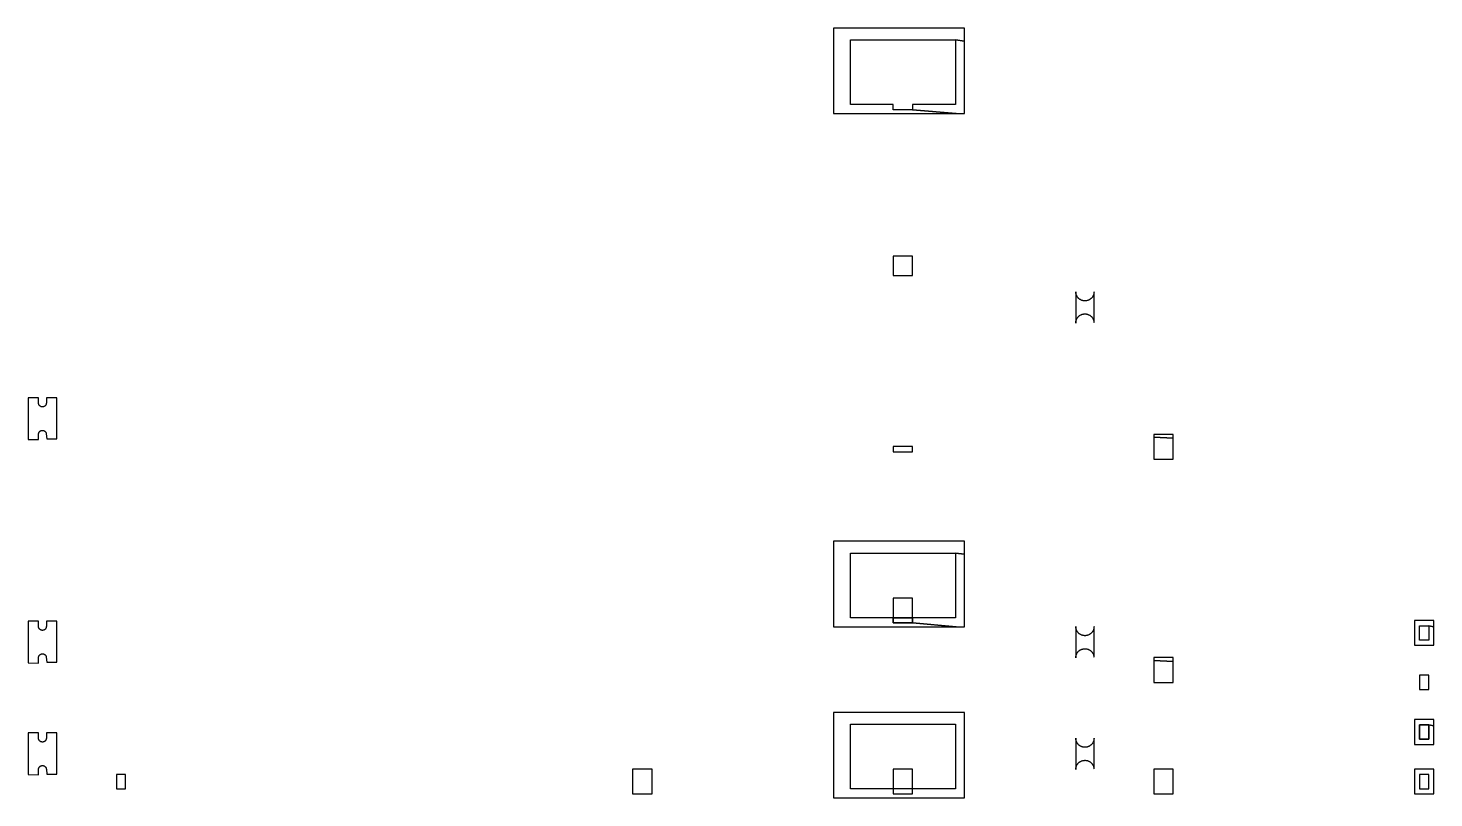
# Model space of a CAD drawing. Extents: x -591 to 1624, y -14 to 308.
# Drawn here: x 1084 to 1624, y -9 to 286 of the extents above; entities that cross this region are included whole.
import ezdxf

# ---------------------------------------------------------------- set-up
doc = ezdxf.new("R2010")
doc.units = 0
doc.layers.add('Default', color=7, linetype='Continuous')

msp = doc.modelspace()

# ---------------------------------------------------------------- linework, layer by layer
at = {"layer": 'Default'}
for p, q in [((1443.4, 285.8), (1393.1, 285.8)), ((1393.1, 285.8), (1393.1, 253)), ((1399.6, 256.5), (1399.6, 281.3)), ((1399.6, 281.3), (1439.9, 281.3)), ((1443.4, 280.81), (1439.9, 281.3)), ((1439.9, 281.3), (1439.9, 256.5)), ((1439.9, 281.3), (1443.4, 280.81)), ((1443.4, 280.81), (1443.4, 285.8)), ((1443.4, 253), (1443.4, 280.81)), ((1416, 256.5), (1399.6, 256.5)), ((1416, 254.5), (1416, 256.5)), ((1423.5, 254.5), (1416, 254.5)), ((1439.9, 256.5), (1423.5, 256.5)), ((1423.5, 256.5), (1423.5, 254.5)), ((1423.5, 254.5), (1440.21, 253)), ((1440.21, 253), (1423.5, 254.5)), ((1393.1, 253), (1440.21, 253)), ((1440.21, 253), (1443.4, 253)), ((1423.5, 198.4), (1416, 198.4)), ((1416, 198.4), (1416, 190.9)), ((1423.5, 190.9), (1423.5, 198.4)), ((1416, 190.9), (1423.5, 190.9)), ((1416, 190.9), (1416, 190.9)), ((1486.1, 184.53), (1486.1, 184.7)), ((1486.1, 184.7), (1486.1, 172.7)), ((1486.12, 184.37), (1486.1, 184.53)), ((1486.14, 184.2), (1486.12, 184.37)), ((1486.16, 184.04), (1486.14, 184.2)), ((1486.2, 183.87), (1486.16, 184.04)), ((1486.24, 183.71), (1486.2, 183.87)), ((1486.29, 183.56), (1486.24, 183.71)), ((1486.35, 183.4), (1486.29, 183.56)), ((1486.42, 183.25), (1486.35, 183.4)), ((1492.85, 183.4), (1492.78, 183.25)), ((1492.91, 183.56), (1492.85, 183.4)), ((1492.96, 183.71), (1492.91, 183.56)), ((1493, 183.87), (1492.96, 183.71)), ((1493.04, 184.04), (1493, 183.87)), ((1493.06, 184.2), (1493.04, 184.04)), ((1493.08, 184.37), (1493.06, 184.2)), ((1493.1, 184.53), (1493.08, 184.37)), ((1493.1, 172.94), (1493.1, 184.7)), ((1493.1, 184.7), (1493.1, 184.53)), ((1486.49, 183.1), (1486.42, 183.25)), ((1486.57, 182.95), (1486.49, 183.1)), ((1486.66, 182.81), (1486.57, 182.95)), ((1486.75, 182.67), (1486.66, 182.81)), ((1486.85, 182.54), (1486.75, 182.67)), ((1486.95, 182.41), (1486.85, 182.54)), ((1487.07, 182.28), (1486.95, 182.41)), ((1487.18, 182.17), (1487.07, 182.28)), ((1487.31, 182.05), (1487.18, 182.17)), ((1487.44, 181.95), (1487.31, 182.05)), ((1487.57, 181.85), (1487.44, 181.95)), ((1487.71, 181.76), (1487.57, 181.85)), ((1487.85, 181.67), (1487.71, 181.76)), ((1488, 181.59), (1487.85, 181.67)), ((1488.15, 181.52), (1488, 181.59)), ((1488.3, 181.45), (1488.15, 181.52)), ((1488.46, 181.39), (1488.3, 181.45)), ((1488.61, 181.34), (1488.46, 181.39)), ((1488.77, 181.3), (1488.61, 181.34)), ((1488.94, 181.26), (1488.77, 181.3)), ((1489.1, 181.24), (1488.94, 181.26)), ((1489.27, 181.22), (1489.1, 181.24)), ((1489.43, 181.2), (1489.27, 181.22)), ((1489.6, 181.2), (1489.43, 181.2)), ((1489.77, 181.2), (1489.6, 181.2)), ((1489.93, 181.22), (1489.77, 181.2)), ((1490.1, 181.24), (1489.93, 181.22)), ((1490.26, 181.26), (1490.1, 181.24)), ((1490.43, 181.3), (1490.26, 181.26)), ((1490.59, 181.34), (1490.43, 181.3)), ((1490.74, 181.39), (1490.59, 181.34)), ((1490.9, 181.45), (1490.74, 181.39)), ((1491.05, 181.52), (1490.9, 181.45)), ((1491.2, 181.59), (1491.05, 181.52)), ((1491.35, 181.67), (1491.2, 181.59)), ((1491.49, 181.76), (1491.35, 181.67)), ((1491.63, 181.85), (1491.49, 181.76)), ((1491.76, 181.95), (1491.63, 181.85)), ((1491.89, 182.05), (1491.76, 181.95)), ((1492.02, 182.17), (1491.89, 182.05)), ((1492.13, 182.28), (1492.02, 182.17)), ((1492.25, 182.41), (1492.13, 182.28)), ((1492.35, 182.54), (1492.25, 182.41)), ((1492.45, 182.67), (1492.35, 182.54)), ((1492.54, 182.81), (1492.45, 182.67)), ((1492.63, 182.95), (1492.54, 182.81)), ((1492.71, 183.1), (1492.63, 182.95)), ((1492.78, 183.25), (1492.71, 183.1)), ((1486.1, 172.87), (1486.12, 173.03)), ((1486.1, 172.7), (1486.1, 172.87)), ((1486.12, 173.03), (1486.14, 173.19)), ((1486.14, 173.19), (1486.16, 173.36)), ((1486.16, 173.36), (1486.2, 173.52)), ((1486.2, 173.52), (1486.24, 173.68)), ((1486.24, 173.68), (1486.29, 173.84)), ((1486.29, 173.84), (1486.35, 173.99)), ((1486.35, 173.99), (1486.41, 174.15)), ((1486.41, 174.15), (1486.48, 174.29)), ((1486.48, 174.29), (1486.56, 174.44)), ((1486.56, 174.44), (1486.65, 174.58)), ((1486.65, 174.58), (1486.74, 174.72)), ((1486.74, 174.72), (1486.84, 174.85)), ((1486.84, 174.85), (1486.94, 174.98)), ((1486.94, 174.98), (1487.06, 175.1)), ((1487.06, 175.1), (1487.17, 175.22)), ((1487.17, 175.22), (1487.29, 175.33)), ((1487.29, 175.33), (1487.42, 175.44)), ((1487.42, 175.44), (1487.55, 175.54)), ((1487.55, 175.54), (1487.69, 175.63)), ((1487.69, 175.63), (1487.83, 175.72)), ((1487.83, 175.72), (1487.97, 175.8)), ((1487.97, 175.8), (1488.12, 175.87)), ((1488.12, 175.87), (1488.27, 175.94)), ((1488.27, 175.94), (1488.43, 176)), ((1488.43, 176), (1488.59, 176.05)), ((1488.59, 176.05), (1488.75, 176.09)), ((1488.75, 176.09), (1488.91, 176.13)), ((1488.91, 176.13), (1489.07, 176.16)), ((1489.07, 176.16), (1489.23, 176.18)), ((1489.23, 176.18), (1489.4, 176.19)), ((1489.4, 176.19), (1489.57, 176.2)), ((1489.57, 176.2), (1489.73, 176.2)), ((1489.73, 176.2), (1489.9, 176.19)), ((1489.9, 176.19), (1490.06, 176.17)), ((1490.06, 176.17), (1490.22, 176.14)), ((1490.22, 176.14), (1490.39, 176.11)), ((1490.39, 176.11), (1490.55, 176.07)), ((1490.55, 176.07), (1490.7, 176.02)), ((1490.7, 176.02), (1490.86, 175.97)), ((1490.86, 175.97), (1491.01, 175.9)), ((1491.01, 175.9), (1491.16, 175.83)), ((1491.16, 175.83), (1491.31, 175.75)), ((1491.31, 175.75), (1491.45, 175.67)), ((1491.45, 175.67), (1491.59, 175.58)), ((1491.59, 175.58), (1491.72, 175.48)), ((1491.72, 175.48), (1491.85, 175.38)), ((1491.85, 175.38), (1491.98, 175.27)), ((1491.98, 175.27), (1492.1, 175.15)), ((1492.1, 175.15), (1492.21, 175.03)), ((1492.21, 175.03), (1492.32, 174.91)), ((1492.32, 174.91), (1492.42, 174.78)), ((1492.42, 174.78), (1492.51, 174.64)), ((1492.51, 174.64), (1492.6, 174.5)), ((1492.6, 174.5), (1492.68, 174.36)), ((1492.68, 174.36), (1492.76, 174.21)), ((1492.76, 174.21), (1492.83, 174.06)), ((1492.83, 174.06), (1492.89, 173.9)), ((1492.89, 173.9), (1492.94, 173.75)), ((1492.94, 173.75), (1492.99, 173.59)), ((1492.99, 173.59), (1493.02, 173.43)), ((1493.02, 173.43), (1493.05, 173.26)), ((1493.05, 173.26), (1493.08, 173.1)), ((1493.08, 173.1), (1493.09, 172.94)), ((1493.09, 172.94), (1493.1, 172.94)), ((1088.05, 144.06), (1084.1, 144.02)), ((1084.1, 144.02), (1084.1, 128.06)), ((1088.1, 141.97), (1088.05, 144.06)), ((1088.11, 141.9), (1088.1, 141.97)), ((1088.12, 141.83), (1088.11, 141.9)), ((1088.13, 141.76), (1088.12, 141.83)), ((1088.14, 141.69), (1088.13, 141.76)), ((1088.16, 141.62), (1088.14, 141.69)), ((1088.18, 141.55), (1088.16, 141.62)), ((1088.21, 141.48), (1088.18, 141.55)), ((1088.24, 141.42), (1088.21, 141.48)), ((1088.27, 141.35), (1088.24, 141.42)), ((1088.3, 141.29), (1088.27, 141.35)), ((1088.34, 141.23), (1088.3, 141.29)), ((1088.38, 141.17), (1088.34, 141.23)), ((1088.42, 141.11), (1088.38, 141.17)), ((1088.47, 141.06), (1088.42, 141.11)), ((1088.51, 141.01), (1088.47, 141.06)), ((1088.57, 140.96), (1088.51, 141.01)), ((1088.62, 140.91), (1088.57, 140.96)), ((1088.67, 140.86), (1088.62, 140.91)), ((1088.73, 140.82), (1088.67, 140.86)), ((1088.79, 140.78), (1088.73, 140.82)), ((1088.85, 140.74), (1088.79, 140.78)), ((1088.91, 140.71), (1088.85, 140.74)), ((1088.98, 140.68), (1088.91, 140.71)), ((1089.04, 140.65), (1088.98, 140.68)), ((1089.11, 140.62), (1089.04, 140.65)), ((1089.18, 140.6), (1089.11, 140.62)), ((1089.25, 140.58), (1089.18, 140.6)), ((1089.32, 140.57), (1089.25, 140.58)), ((1089.39, 140.56), (1089.32, 140.57)), ((1089.46, 140.55), (1089.39, 140.56)), ((1089.53, 140.54), (1089.46, 140.55)), ((1089.6, 140.54), (1089.53, 140.54)), ((1089.67, 140.54), (1089.6, 140.54)), ((1089.74, 140.55), (1089.67, 140.54)), ((1089.81, 140.56), (1089.74, 140.55)), ((1089.88, 140.57), (1089.81, 140.56)), ((1089.95, 140.58), (1089.88, 140.57)), ((1090.02, 140.6), (1089.95, 140.58)), ((1090.09, 140.62), (1090.02, 140.6)), ((1090.16, 140.65), (1090.09, 140.62)), ((1090.22, 140.68), (1090.16, 140.65)), ((1090.29, 140.71), (1090.22, 140.68)), ((1090.35, 140.74), (1090.29, 140.71)), ((1090.41, 140.78), (1090.35, 140.74)), ((1090.47, 140.82), (1090.41, 140.78)), ((1090.53, 140.86), (1090.47, 140.82)), ((1090.58, 140.91), (1090.53, 140.86)), ((1090.63, 140.96), (1090.58, 140.91)), ((1090.69, 141.01), (1090.63, 140.96)), ((1090.73, 141.06), (1090.69, 141.01)), ((1090.78, 141.11), (1090.73, 141.06)), ((1090.82, 141.17), (1090.78, 141.11)), ((1090.86, 141.23), (1090.82, 141.17)), ((1090.9, 141.29), (1090.86, 141.23)), ((1090.93, 141.35), (1090.9, 141.29)), ((1090.96, 141.42), (1090.93, 141.35)), ((1090.99, 141.48), (1090.96, 141.42)), ((1091.02, 141.55), (1090.99, 141.48)), ((1091.04, 141.62), (1091.02, 141.55)), ((1091.06, 141.69), (1091.04, 141.62)), ((1091.07, 141.76), (1091.06, 141.69)), ((1091.08, 141.83), (1091.07, 141.76)), ((1091.09, 141.9), (1091.08, 141.83)), ((1091.1, 141.97), (1091.09, 141.9)), ((1091.15, 144.06), (1091.1, 141.97)), ((1095.1, 144.02), (1091.15, 144.06)), ((1095.1, 128.28), (1095.1, 144.02)), ((1088.05, 128.02), (1088.1, 130.11)), ((1088.1, 130.11), (1088.11, 130.18)), ((1088.11, 130.18), (1088.12, 130.25)), ((1088.12, 130.25), (1088.13, 130.32)), ((1088.13, 130.32), (1088.14, 130.39)), ((1088.14, 130.39), (1088.16, 130.46)), ((1088.16, 130.46), (1088.18, 130.53)), ((1088.18, 130.53), (1088.21, 130.59)), ((1088.21, 130.59), (1088.23, 130.66)), ((1088.23, 130.66), (1088.27, 130.72)), ((1088.27, 130.72), (1088.3, 130.79)), ((1088.3, 130.79), (1088.34, 130.85)), ((1088.34, 130.85), (1088.38, 130.91)), ((1088.38, 130.91), (1088.42, 130.96)), ((1088.42, 130.96), (1088.46, 131.02)), ((1088.46, 131.02), (1088.51, 131.07)), ((1088.51, 131.07), (1088.56, 131.12)), ((1088.56, 131.12), (1088.61, 131.17)), ((1088.61, 131.17), (1088.67, 131.21)), ((1088.67, 131.21), (1088.72, 131.26)), ((1088.72, 131.26), (1088.78, 131.3)), ((1088.78, 131.3), (1088.84, 131.33)), ((1088.84, 131.33), (1088.9, 131.37)), ((1088.9, 131.37), (1088.97, 131.4)), ((1088.97, 131.4), (1089.03, 131.43)), ((1089.03, 131.43), (1089.1, 131.45)), ((1089.1, 131.45), (1089.17, 131.48)), ((1089.17, 131.48), (1089.23, 131.49)), ((1089.23, 131.49), (1089.3, 131.51)), ((1089.3, 131.51), (1089.37, 131.52)), ((1089.37, 131.52), (1089.44, 131.53)), ((1089.44, 131.53), (1089.51, 131.54)), ((1089.51, 131.54), (1089.59, 131.54)), ((1089.59, 131.54), (1089.66, 131.54)), ((1089.66, 131.54), (1089.73, 131.53)), ((1089.73, 131.53), (1089.8, 131.53)), ((1089.8, 131.53), (1089.87, 131.52)), ((1089.87, 131.52), (1089.94, 131.5)), ((1089.94, 131.5), (1090.01, 131.48)), ((1090.01, 131.48), (1090.07, 131.46)), ((1090.07, 131.46), (1090.14, 131.44)), ((1090.14, 131.44), (1090.21, 131.41)), ((1090.21, 131.41), (1090.27, 131.38)), ((1090.27, 131.38), (1090.33, 131.35)), ((1090.33, 131.35), (1090.39, 131.31)), ((1090.39, 131.31), (1090.45, 131.27)), ((1090.45, 131.27), (1090.51, 131.23)), ((1090.51, 131.23), (1090.57, 131.19)), ((1090.57, 131.19), (1090.62, 131.14)), ((1090.62, 131.14), (1090.67, 131.09)), ((1090.67, 131.09), (1090.72, 131.04)), ((1090.72, 131.04), (1090.76, 130.99)), ((1090.76, 130.99), (1090.81, 130.93)), ((1090.81, 130.93), (1090.85, 130.87)), ((1090.85, 130.87), (1090.89, 130.81)), ((1090.89, 130.81), (1090.92, 130.75)), ((1090.92, 130.75), (1090.95, 130.69)), ((1090.95, 130.69), (1090.98, 130.62)), ((1090.98, 130.62), (1091.01, 130.56)), ((1091.01, 130.56), (1091.03, 130.49)), ((1091.03, 130.49), (1091.05, 130.42)), ((1091.05, 130.42), (1091.07, 130.35)), ((1091.07, 130.35), (1091.08, 130.28)), ((1091.08, 130.28), (1091.09, 130.21)), ((1091.09, 130.21), (1091.27, 128.28)), ((1523.5, 130), (1516, 130)), ((1516, 130), (1516, 128.9)), ((1523.5, 128.5), (1523.5, 130)), ((1084.1, 128.06), (1088.05, 128.02)), ((1091.27, 128.28), (1095.1, 128.28)), ((1423.5, 125.3), (1416, 125.3)), ((1416, 125.3), (1416, 123.3)), ((1423.5, 123.3), (1423.5, 125.3)), ((1523.5, 128.5), (1516, 128.9)), ((1516, 128.9), (1516, 120.5)), ((1516, 128.9), (1523.5, 128.5)), ((1516, 128.9), (1516, 128.9)), ((1523.5, 120.5), (1523.5, 128.5)), ((1416, 123.3), (1423.5, 123.3)), ((1516, 120.5), (1523.5, 120.5)), ((1443.4, 89), (1393.1, 89)), ((1393.1, 89), (1393.1, 56.2)), ((1443.4, 84.01), (1443.4, 89)), ((1399.6, 59.7), (1399.6, 84.5)), ((1399.6, 84.5), (1439.9, 84.5)), ((1443.4, 84.01), (1439.9, 84.5)), ((1439.9, 84.5), (1439.9, 59.7)), ((1439.9, 84.5), (1443.4, 84.01)), ((1443.4, 56.2), (1443.4, 84.01)), ((1423.5, 67.2), (1416, 67.2)), ((1416, 67.2), (1416, 59.7)), ((1423.5, 59.7), (1423.5, 67.2)), ((1416, 59.7), (1399.6, 59.7)), ((1416, 57.7), (1416, 59.7)), ((1423.5, 59.7), (1416, 59.7)), ((1416, 59.7), (1416, 57.7)), ((1416, 59.7), (1423.5, 59.7)), ((1416, 59.7), (1416, 59.7)), ((1439.9, 59.7), (1423.5, 59.7)), ((1423.5, 59.7), (1423.5, 57.7)), ((1423.5, 57.7), (1423.5, 59.7)), ((1088.05, 58.37), (1084.1, 58.32)), ((1084.1, 58.32), (1084.1, 42.37)), ((1088.1, 56.28), (1088.05, 58.37)), ((1088.11, 56.2), (1088.1, 56.28)), ((1088.12, 56.13), (1088.11, 56.2)), ((1088.13, 56.06), (1088.12, 56.13)), ((1088.14, 55.99), (1088.13, 56.06)), ((1088.16, 55.92), (1088.14, 55.99)), ((1088.18, 55.86), (1088.16, 55.92)), ((1088.21, 55.79), (1088.18, 55.86)), ((1088.24, 55.72), (1088.21, 55.79)), ((1088.27, 55.66), (1088.24, 55.72)), ((1088.3, 55.6), (1088.27, 55.66)), ((1088.34, 55.54), (1088.3, 55.6)), ((1088.38, 55.48), (1088.34, 55.54)), ((1088.42, 55.42), (1088.38, 55.48)), ((1088.47, 55.36), (1088.42, 55.42)), ((1088.51, 55.31), (1088.47, 55.36)), ((1088.57, 55.26), (1088.51, 55.31)), ((1088.62, 55.21), (1088.57, 55.26)), ((1088.67, 55.17), (1088.62, 55.21)), ((1088.73, 55.13), (1088.67, 55.17)), ((1088.79, 55.09), (1088.73, 55.13)), ((1088.85, 55.05), (1088.79, 55.09)), ((1088.91, 55.01), (1088.85, 55.05)), ((1088.98, 54.98), (1088.91, 55.01)), ((1089.04, 54.95), (1088.98, 54.98)), ((1089.11, 54.93), (1089.04, 54.95)), ((1089.18, 54.91), (1089.11, 54.93)), ((1089.25, 54.89), (1089.18, 54.91)), ((1089.32, 54.87), (1089.25, 54.89)), ((1089.39, 54.86), (1089.32, 54.87)), ((1089.46, 54.85), (1089.39, 54.86)), ((1089.53, 54.85), (1089.46, 54.85)), ((1089.6, 54.85), (1089.53, 54.85)), ((1089.67, 54.85), (1089.6, 54.85)), ((1089.74, 54.85), (1089.67, 54.85)), ((1089.81, 54.86), (1089.74, 54.85)), ((1089.88, 54.87), (1089.81, 54.86)), ((1089.95, 54.89), (1089.88, 54.87)), ((1090.02, 54.91), (1089.95, 54.89)), ((1090.09, 54.93), (1090.02, 54.91)), ((1090.16, 54.95), (1090.09, 54.93)), ((1090.22, 54.98), (1090.16, 54.95)), ((1090.29, 55.01), (1090.22, 54.98)), ((1090.35, 55.05), (1090.29, 55.01)), ((1090.41, 55.09), (1090.35, 55.05)), ((1090.47, 55.13), (1090.41, 55.09)), ((1090.53, 55.17), (1090.47, 55.13)), ((1090.58, 55.21), (1090.53, 55.17)), ((1090.63, 55.26), (1090.58, 55.21)), ((1090.69, 55.31), (1090.63, 55.26)), ((1090.73, 55.36), (1090.69, 55.31)), ((1090.78, 55.42), (1090.73, 55.36)), ((1090.82, 55.48), (1090.78, 55.42)), ((1090.86, 55.54), (1090.82, 55.48)), ((1090.9, 55.6), (1090.86, 55.54)), ((1090.93, 55.66), (1090.9, 55.6)), ((1090.96, 55.72), (1090.93, 55.66)), ((1090.99, 55.79), (1090.96, 55.72)), ((1091.02, 55.86), (1090.99, 55.79)), ((1091.04, 55.92), (1091.02, 55.86)), ((1091.06, 55.99), (1091.04, 55.92)), ((1091.07, 56.06), (1091.06, 55.99)), ((1091.08, 56.13), (1091.07, 56.06)), ((1091.09, 56.2), (1091.08, 56.13)), ((1091.1, 56.28), (1091.09, 56.2)), ((1091.15, 58.37), (1091.1, 56.28)), ((1095.1, 58.32), (1091.15, 58.37)), ((1095.1, 42.58), (1095.1, 58.32)), ((1393.1, 56.2), (1440.21, 56.2)), ((1423.5, 57.7), (1416, 57.7)), ((1416, 57.7), (1423.5, 57.7)), ((1423.5, 57.7), (1440.21, 56.2)), ((1440.21, 56.2), (1423.5, 57.7)), ((1440.21, 56.2), (1443.4, 56.2)), ((1486.1, 56.13), (1486.1, 56.3)), ((1486.1, 56.3), (1486.1, 44.3)), ((1486.12, 55.97), (1486.1, 56.13)), ((1486.14, 55.8), (1486.12, 55.97)), ((1486.16, 55.64), (1486.14, 55.8)), ((1486.2, 55.47), (1486.16, 55.64)), ((1486.24, 55.31), (1486.2, 55.47)), ((1486.29, 55.16), (1486.24, 55.31)), ((1486.35, 55), (1486.29, 55.16)), ((1486.42, 54.85), (1486.35, 55)), ((1486.49, 54.7), (1486.42, 54.85)), ((1486.57, 54.55), (1486.49, 54.7)), ((1486.66, 54.41), (1486.57, 54.55)), ((1486.75, 54.27), (1486.66, 54.41)), ((1486.85, 54.14), (1486.75, 54.27)), ((1486.95, 54.01), (1486.85, 54.14)), ((1487.07, 53.88), (1486.95, 54.01)), ((1492.25, 54.01), (1492.13, 53.88)), ((1492.35, 54.14), (1492.25, 54.01)), ((1492.45, 54.27), (1492.35, 54.14)), ((1492.54, 54.41), (1492.45, 54.27)), ((1492.63, 54.55), (1492.54, 54.41)), ((1492.71, 54.7), (1492.63, 54.55)), ((1492.78, 54.85), (1492.71, 54.7)), ((1492.85, 55), (1492.78, 54.85)), ((1492.91, 55.16), (1492.85, 55)), ((1492.96, 55.31), (1492.91, 55.16)), ((1493, 55.47), (1492.96, 55.31)), ((1493.04, 55.64), (1493, 55.47)), ((1493.06, 55.8), (1493.04, 55.64)), ((1493.08, 55.97), (1493.06, 55.8)), ((1493.1, 56.13), (1493.08, 55.97)), ((1493.1, 44.54), (1493.1, 56.3)), ((1493.1, 56.3), (1493.1, 56.13)), ((1623.5, 58.6), (1616, 58.6)), ((1616, 58.6), (1616, 49.1)), ((1618, 51.1), (1618, 56.6)), ((1618, 56.6), (1621.5, 56.6)), ((1623.5, 56.19), (1621.5, 56.6)), ((1621.5, 56.6), (1621.5, 51.1)), ((1621.5, 56.6), (1623.5, 56.19)), ((1623.5, 56.19), (1623.5, 58.6)), ((1623.5, 49.1), (1623.5, 56.19)), ((1487.18, 53.77), (1487.07, 53.88)), ((1487.31, 53.65), (1487.18, 53.77)), ((1487.44, 53.55), (1487.31, 53.65)), ((1487.57, 53.45), (1487.44, 53.55)), ((1487.71, 53.36), (1487.57, 53.45)), ((1487.85, 53.27), (1487.71, 53.36)), ((1488, 53.19), (1487.85, 53.27)), ((1488.15, 53.12), (1488, 53.19)), ((1488.3, 53.05), (1488.15, 53.12)), ((1488.46, 52.99), (1488.3, 53.05)), ((1488.61, 52.94), (1488.46, 52.99)), ((1488.77, 52.9), (1488.61, 52.94)), ((1488.94, 52.86), (1488.77, 52.9)), ((1489.1, 52.84), (1488.94, 52.86)), ((1489.27, 52.82), (1489.1, 52.84)), ((1489.43, 52.8), (1489.27, 52.82)), ((1489.6, 52.8), (1489.43, 52.8)), ((1489.77, 52.8), (1489.6, 52.8)), ((1489.93, 52.82), (1489.77, 52.8)), ((1490.1, 52.84), (1489.93, 52.82)), ((1490.26, 52.86), (1490.1, 52.84)), ((1490.43, 52.9), (1490.26, 52.86)), ((1490.59, 52.94), (1490.43, 52.9)), ((1490.74, 52.99), (1490.59, 52.94)), ((1490.9, 53.05), (1490.74, 52.99)), ((1491.05, 53.12), (1490.9, 53.05)), ((1491.2, 53.19), (1491.05, 53.12)), ((1491.35, 53.27), (1491.2, 53.19)), ((1491.49, 53.36), (1491.35, 53.27)), ((1491.63, 53.45), (1491.49, 53.36)), ((1491.76, 53.55), (1491.63, 53.45)), ((1491.89, 53.65), (1491.76, 53.55)), ((1492.02, 53.77), (1491.89, 53.65)), ((1492.13, 53.88), (1492.02, 53.77)), ((1616, 49.1), (1623.5, 49.1)), ((1621.5, 51.1), (1618, 51.1)), ((1088.05, 42.32), (1088.1, 44.42)), ((1088.1, 44.42), (1088.11, 44.49)), ((1088.11, 44.49), (1088.12, 44.56)), ((1088.12, 44.56), (1088.13, 44.63)), ((1088.13, 44.63), (1088.14, 44.7)), ((1088.14, 44.7), (1088.16, 44.77)), ((1088.16, 44.77), (1088.18, 44.83)), ((1088.18, 44.83), (1088.21, 44.9)), ((1088.21, 44.9), (1088.23, 44.97)), ((1088.23, 44.97), (1088.27, 45.03)), ((1088.27, 45.03), (1088.3, 45.09)), ((1088.3, 45.09), (1088.34, 45.15)), ((1088.34, 45.15), (1088.38, 45.21)), ((1088.38, 45.21), (1088.42, 45.27)), ((1088.42, 45.27), (1088.46, 45.32)), ((1088.46, 45.32), (1088.51, 45.38)), ((1088.51, 45.38), (1088.56, 45.43)), ((1088.56, 45.43), (1088.61, 45.47)), ((1088.61, 45.47), (1088.67, 45.52)), ((1088.67, 45.52), (1088.72, 45.56)), ((1088.72, 45.56), (1088.78, 45.6)), ((1088.78, 45.6), (1088.84, 45.64)), ((1088.84, 45.64), (1088.9, 45.67)), ((1088.9, 45.67), (1088.97, 45.71)), ((1088.97, 45.71), (1089.03, 45.73)), ((1089.03, 45.73), (1089.1, 45.76)), ((1089.1, 45.76), (1089.17, 45.78)), ((1089.17, 45.78), (1089.23, 45.8)), ((1089.23, 45.8), (1089.3, 45.82)), ((1089.3, 45.82), (1089.37, 45.83)), ((1089.37, 45.83), (1089.44, 45.84)), ((1089.44, 45.84), (1089.51, 45.84)), ((1089.51, 45.84), (1089.59, 45.85)), ((1089.59, 45.85), (1089.66, 45.85)), ((1089.66, 45.85), (1089.73, 45.84)), ((1089.73, 45.84), (1089.8, 45.83)), ((1089.8, 45.83), (1089.87, 45.82)), ((1089.87, 45.82), (1089.94, 45.81)), ((1089.94, 45.81), (1090.01, 45.79)), ((1090.01, 45.79), (1090.07, 45.77)), ((1090.07, 45.77), (1090.14, 45.75)), ((1090.14, 45.75), (1090.21, 45.72)), ((1090.21, 45.72), (1090.27, 45.69)), ((1090.27, 45.69), (1090.33, 45.66)), ((1090.33, 45.66), (1090.39, 45.62)), ((1090.39, 45.62), (1090.45, 45.58)), ((1090.45, 45.58), (1090.51, 45.54)), ((1090.51, 45.54), (1090.57, 45.49)), ((1090.57, 45.49), (1090.62, 45.45)), ((1090.62, 45.45), (1090.67, 45.4)), ((1090.67, 45.4), (1090.72, 45.35)), ((1090.72, 45.35), (1090.76, 45.29)), ((1090.76, 45.29), (1090.81, 45.24)), ((1090.81, 45.24), (1090.85, 45.18)), ((1090.85, 45.18), (1090.89, 45.12)), ((1090.89, 45.12), (1090.92, 45.06)), ((1090.92, 45.06), (1090.95, 44.99)), ((1090.95, 44.99), (1090.98, 44.93)), ((1090.98, 44.93), (1091.01, 44.86)), ((1091.01, 44.86), (1091.03, 44.8)), ((1091.03, 44.8), (1091.05, 44.73)), ((1091.05, 44.73), (1091.07, 44.66)), ((1091.07, 44.66), (1091.08, 44.59)), ((1091.08, 44.59), (1091.09, 44.52)), ((1091.09, 44.52), (1091.27, 42.58)), ((1486.1, 44.47), (1486.12, 44.63)), ((1486.1, 44.3), (1486.1, 44.47)), ((1486.12, 44.63), (1486.14, 44.79)), ((1486.14, 44.79), (1486.16, 44.96)), ((1486.16, 44.96), (1486.2, 45.12)), ((1486.2, 45.12), (1486.24, 45.28)), ((1486.24, 45.28), (1486.29, 45.44)), ((1486.29, 45.44), (1486.35, 45.59)), ((1486.35, 45.59), (1486.41, 45.75)), ((1486.41, 45.75), (1486.48, 45.89)), ((1486.48, 45.89), (1486.56, 46.04)), ((1486.56, 46.04), (1486.65, 46.18)), ((1486.65, 46.18), (1486.74, 46.32)), ((1486.74, 46.32), (1486.84, 46.45)), ((1486.84, 46.45), (1486.94, 46.58)), ((1486.94, 46.58), (1487.06, 46.7)), ((1487.06, 46.7), (1487.17, 46.82)), ((1487.17, 46.82), (1487.29, 46.93)), ((1487.29, 46.93), (1487.42, 47.04)), ((1487.42, 47.04), (1487.55, 47.14)), ((1487.55, 47.14), (1487.69, 47.23)), ((1487.69, 47.23), (1487.83, 47.32)), ((1487.83, 47.32), (1487.97, 47.4)), ((1487.97, 47.4), (1488.12, 47.47)), ((1488.12, 47.47), (1488.27, 47.54)), ((1488.27, 47.54), (1488.43, 47.6)), ((1488.43, 47.6), (1488.59, 47.65)), ((1488.59, 47.65), (1488.75, 47.69)), ((1488.75, 47.69), (1488.91, 47.73)), ((1488.91, 47.73), (1489.07, 47.76)), ((1489.07, 47.76), (1489.23, 47.78)), ((1489.23, 47.78), (1489.4, 47.79)), ((1489.4, 47.79), (1489.57, 47.8)), ((1489.57, 47.8), (1489.73, 47.8)), ((1489.73, 47.8), (1489.9, 47.79)), ((1489.9, 47.79), (1490.06, 47.77)), ((1490.06, 47.77), (1490.22, 47.74)), ((1490.22, 47.74), (1490.39, 47.71)), ((1490.39, 47.71), (1490.55, 47.67)), ((1490.55, 47.67), (1490.7, 47.62)), ((1490.7, 47.62), (1490.86, 47.57)), ((1490.86, 47.57), (1491.01, 47.5)), ((1491.01, 47.5), (1491.16, 47.43)), ((1491.16, 47.43), (1491.31, 47.35)), ((1491.31, 47.35), (1491.45, 47.27)), ((1491.45, 47.27), (1491.59, 47.18)), ((1491.59, 47.18), (1491.72, 47.08)), ((1491.72, 47.08), (1491.85, 46.98)), ((1491.85, 46.98), (1491.98, 46.87)), ((1491.98, 46.87), (1492.1, 46.75)), ((1492.1, 46.75), (1492.21, 46.63)), ((1492.21, 46.63), (1492.32, 46.51)), ((1492.32, 46.51), (1492.42, 46.38)), ((1492.42, 46.38), (1492.51, 46.24)), ((1492.51, 46.24), (1492.6, 46.1)), ((1492.6, 46.1), (1492.68, 45.96)), ((1492.68, 45.96), (1492.76, 45.81)), ((1492.76, 45.81), (1492.83, 45.66)), ((1492.83, 45.66), (1492.89, 45.5)), ((1492.89, 45.5), (1492.94, 45.35)), ((1492.94, 45.35), (1492.99, 45.19)), ((1492.99, 45.19), (1493.02, 45.03)), ((1493.02, 45.03), (1493.05, 44.86)), ((1493.05, 44.86), (1493.08, 44.7)), ((1493.08, 44.7), (1493.09, 44.54)), ((1493.09, 44.54), (1493.1, 44.54)), ((1523.5, 44.4), (1516, 44.4)), ((1516, 44.4), (1516, 43.3)), ((1523.5, 42.9), (1516, 43.3)), ((1516, 43.3), (1516, 34.9)), ((1516, 43.3), (1523.5, 42.9)), ((1516, 43.3), (1516, 43.3)), ((1523.5, 42.9), (1523.5, 44.4)), ((1084.1, 42.37), (1088.05, 42.32)), ((1091.27, 42.58), (1095.1, 42.58)), ((1523.5, 34.9), (1523.5, 42.9)), ((1516, 34.9), (1523.5, 34.9)), ((1621.5, 37.6), (1618, 37.6)), ((1618, 37.6), (1618, 32.1)), ((1621.5, 32.1), (1621.5, 37.6)), ((1618, 32.1), (1621.5, 32.1)), ((1623.5, 20.6), (1616, 20.6)), ((1616, 20.6), (1616, 11.1)), ((1618, 13.1), (1618, 18.6)), ((1618, 18.6), (1621.5, 18.6)), ((1621.5, 18.6), (1618, 18.6)), ((1618, 18.6), (1618, 13.1)), ((1623.5, 18.19), (1621.5, 18.6)), ((1621.5, 18.6), (1621.5, 13.1)), ((1621.5, 18.6), (1623.5, 18.19)), ((1621.5, 13.1), (1621.5, 18.6)), ((1623.5, 18.19), (1623.5, 20.6)), ((1623.5, 11.1), (1623.5, 18.19)), ((1084.1, 13.5), (1084.1, 1.5)), ((1088.1, 13.43), (1088.1, 13.55)), ((1088.11, 13.36), (1088.1, 13.43)), ((1088.12, 13.29), (1088.11, 13.36)), ((1088.13, 13.22), (1088.12, 13.29)), ((1088.14, 13.15), (1088.13, 13.22)), ((1088.16, 13.08), (1088.14, 13.15)), ((1088.18, 13.01), (1088.16, 13.08)), ((1088.21, 12.94), (1088.18, 13.01)), ((1088.24, 12.88), (1088.21, 12.94)), ((1088.27, 12.81), (1088.24, 12.88)), ((1088.3, 12.75), (1088.27, 12.81)), ((1088.34, 12.69), (1088.3, 12.75)), ((1088.38, 12.63), (1088.34, 12.69)), ((1088.42, 12.57), (1088.38, 12.63)), ((1088.47, 12.52), (1088.42, 12.57)), ((1088.51, 12.47), (1088.47, 12.52)), ((1088.57, 12.41), (1088.51, 12.47)), ((1088.62, 12.37), (1088.57, 12.41)), ((1088.67, 12.32), (1088.62, 12.37)), ((1088.73, 12.28), (1088.67, 12.32)), ((1088.79, 12.24), (1088.73, 12.28)), ((1088.85, 12.2), (1088.79, 12.24)), ((1088.91, 12.17), (1088.85, 12.2)), ((1088.98, 12.14), (1088.91, 12.17)), ((1089.04, 12.11), (1088.98, 12.14)), ((1089.11, 12.08), (1089.04, 12.11)), ((1089.18, 12.06), (1089.11, 12.08)), ((1089.25, 12.04), (1089.18, 12.06)), ((1089.32, 12.03), (1089.25, 12.04)), ((1089.39, 12.02), (1089.32, 12.03)), ((1089.46, 12.01), (1089.39, 12.02)), ((1089.53, 12), (1089.46, 12.01)), ((1089.6, 12), (1089.53, 12)), ((1089.67, 12), (1089.6, 12)), ((1089.74, 12.01), (1089.67, 12)), ((1089.81, 12.02), (1089.74, 12.01)), ((1089.88, 12.03), (1089.81, 12.02)), ((1089.95, 12.04), (1089.88, 12.03)), ((1090.02, 12.06), (1089.95, 12.04)), ((1090.09, 12.08), (1090.02, 12.06)), ((1090.16, 12.11), (1090.09, 12.08)), ((1090.22, 12.14), (1090.16, 12.11)), ((1090.29, 12.17), (1090.22, 12.14)), ((1090.35, 12.2), (1090.29, 12.17)), ((1090.41, 12.24), (1090.35, 12.2)), ((1090.47, 12.28), (1090.41, 12.24)), ((1090.53, 12.32), (1090.47, 12.28)), ((1090.58, 12.37), (1090.53, 12.32)), ((1090.63, 12.41), (1090.58, 12.37)), ((1090.69, 12.47), (1090.63, 12.41)), ((1090.73, 12.52), (1090.69, 12.47)), ((1090.78, 12.57), (1090.73, 12.52)), ((1090.82, 12.63), (1090.78, 12.57)), ((1090.86, 12.69), (1090.82, 12.63)), ((1090.9, 12.75), (1090.86, 12.69)), ((1090.93, 12.81), (1090.9, 12.75)), ((1090.96, 12.88), (1090.93, 12.81)), ((1090.99, 12.94), (1090.96, 12.88)), ((1091.02, 13.01), (1090.99, 12.94)), ((1091.04, 13.08), (1091.02, 13.01)), ((1091.06, 13.15), (1091.04, 13.08)), ((1091.07, 13.22), (1091.06, 13.15)), ((1091.08, 13.29), (1091.07, 13.22)), ((1091.09, 13.36), (1091.08, 13.29)), ((1091.1, 13.43), (1091.09, 13.36)), ((1091.1, 13.55), (1091.1, 13.43)), ((1095.1, 1.74), (1095.1, 13.5)), ((1616, 11.1), (1623.5, 11.1)), ((1621.5, 13.1), (1618, 13.1)), ((1618, 13.1), (1621.5, 13.1)), ((1088.1, 1.57), (1088.11, 1.64)), ((1088.1, 1.45), (1088.1, 1.57)), ((1088.11, 1.64), (1088.12, 1.71)), ((1088.12, 1.71), (1088.13, 1.78)), ((1088.13, 1.78), (1088.14, 1.85)), ((1088.14, 1.85), (1088.16, 1.92)), ((1088.16, 1.92), (1088.18, 1.99)), ((1088.18, 1.99), (1088.21, 2.05)), ((1088.21, 2.05), (1088.23, 2.12)), ((1088.23, 2.12), (1088.27, 2.18)), ((1088.27, 2.18), (1088.3, 2.25)), ((1088.3, 2.25), (1088.34, 2.31)), ((1088.34, 2.31), (1088.38, 2.36)), ((1088.38, 2.36), (1088.42, 2.42)), ((1088.42, 2.42), (1088.46, 2.48)), ((1088.46, 2.48), (1088.51, 2.53)), ((1088.51, 2.53), (1088.56, 2.58)), ((1088.56, 2.58), (1088.61, 2.63)), ((1088.61, 2.63), (1088.67, 2.67)), ((1088.67, 2.67), (1088.72, 2.72)), ((1088.72, 2.72), (1088.78, 2.76)), ((1088.78, 2.76), (1088.84, 2.79)), ((1088.84, 2.79), (1088.9, 2.83)), ((1088.9, 2.83), (1088.97, 2.86)), ((1088.97, 2.86), (1089.03, 2.89)), ((1089.03, 2.89), (1089.1, 2.91)), ((1089.1, 2.91), (1089.17, 2.94)), ((1089.17, 2.94), (1089.23, 2.95)), ((1089.23, 2.95), (1089.3, 2.97)), ((1089.3, 2.97), (1089.37, 2.98)), ((1089.37, 2.98), (1089.44, 2.99)), ((1089.44, 2.99), (1089.51, 3)), ((1089.51, 3), (1089.59, 3)), ((1089.59, 3), (1089.66, 3)), ((1089.66, 3), (1089.73, 2.99)), ((1089.73, 2.99), (1089.8, 2.99)), ((1089.8, 2.99), (1089.87, 2.98)), ((1089.87, 2.98), (1089.94, 2.96)), ((1089.94, 2.96), (1090.01, 2.94)), ((1090.01, 2.94), (1090.07, 2.92)), ((1090.07, 2.92), (1090.14, 2.9)), ((1090.14, 2.9), (1090.21, 2.87)), ((1090.21, 2.87), (1090.27, 2.84)), ((1090.27, 2.84), (1090.33, 2.81)), ((1090.33, 2.81), (1090.39, 2.77)), ((1090.39, 2.77), (1090.45, 2.73)), ((1090.45, 2.73), (1090.51, 2.69)), ((1090.51, 2.69), (1090.57, 2.65)), ((1090.57, 2.65), (1090.62, 2.6)), ((1090.62, 2.6), (1090.67, 2.55)), ((1090.67, 2.55), (1090.72, 2.5)), ((1090.72, 2.5), (1090.76, 2.45)), ((1090.76, 2.45), (1090.81, 2.39)), ((1090.81, 2.39), (1090.85, 2.33)), ((1090.85, 2.33), (1090.89, 2.27)), ((1090.89, 2.27), (1090.92, 2.21)), ((1090.92, 2.21), (1090.95, 2.15)), ((1090.95, 2.15), (1090.98, 2.08)), ((1090.98, 2.08), (1091.01, 2.02)), ((1091.01, 2.02), (1091.03, 1.95)), ((1091.03, 1.95), (1091.05, 1.88)), ((1091.05, 1.88), (1091.07, 1.81)), ((1091.07, 1.81), (1091.08, 1.74)), ((1091.08, 1.74), (1091.09, 1.67)), ((1091.09, 1.67), (1091.1, 1.55)), ((1321.5, 1.6), (1318, 1.6)), ((1421.5, 1.6), (1418, 1.6)), ((1521.5, 1.6), (1518, 1.6)), ((1621.5, 1.6), (1618, 1.6)), ((1093.09, -0.26), (1093.1, -0.26)), ((1316, -0.4), (1316, -5.9)), ((1323.5, -5.9), (1323.5, -0.4)), ((1416, -0.4), (1416, -5.9)), ((1423.5, -5.9), (1423.5, -0.4)), ((1516, -0.4), (1516, -5.9)), ((1523.5, -5.9), (1523.5, -0.4)), ((1616, -0.4), (1616, -5.9)), ((1623.5, -5.9), (1623.5, -0.4)), ((1318, -7.9), (1321.5, -7.9)), ((1418, -7.9), (1421.5, -7.9)), ((1518, -7.9), (1521.5, -7.9)), ((1618, -7.9), (1621.5, -7.9))]:
    msp.add_line(p, q, dxfattribs=at)
for points in [[(1393.1, -9.4), (1443.4, -9.4), (1443.4, 23.4), (1393.1, 23.4)], [(1399.6, -5.9), (1399.6, 18.9), (1439.9, 18.9), (1439.9, -5.9)], [(1493.1, 1.74), (1493.1, 13.5), (1493.1, 13.33), (1493.08, 13.17), (1493.06, 13), (1493.04, 12.84), (1493, 12.67), (1492.96, 12.51), (1492.91, 12.36), (1492.85, 12.2), (1492.78, 12.05), (1492.71, 11.9), (1492.63, 11.75), (1492.54, 11.61), (1492.45, 11.47), (1492.35, 11.34), (1492.25, 11.21), (1492.13, 11.08), (1492.02, 10.97), (1491.89, 10.85), (1491.76, 10.75), (1491.63, 10.65), (1491.49, 10.56), (1491.35, 10.47), (1491.2, 10.39), (1491.05, 10.32), (1490.9, 10.25), (1490.74, 10.19), (1490.59, 10.14), (1490.43, 10.1), (1490.26, 10.06), (1490.1, 10.04), (1489.93, 10.02), (1489.77, 10), (1489.6, 10), (1489.43, 10), (1489.27, 10.02), (1489.1, 10.04), (1488.94, 10.06), (1488.77, 10.1), (1488.61, 10.14), (1488.46, 10.19), (1488.3, 10.25), (1488.15, 10.32), (1488, 10.39), (1487.85, 10.47), (1487.71, 10.56), (1487.57, 10.65), (1487.44, 10.75), (1487.31, 10.85), (1487.18, 10.97), (1487.07, 11.08), (1486.95, 11.21), (1486.85, 11.34), (1486.75, 11.47), (1486.66, 11.61), (1486.57, 11.75), (1486.49, 11.9), (1486.42, 12.05), (1486.35, 12.2), (1486.29, 12.36), (1486.24, 12.51), (1486.2, 12.67), (1486.16, 12.84), (1486.14, 13), (1486.12, 13.17), (1486.1, 13.33), (1486.1, 13.5), (1486.1, 1.5), (1486.1, 1.67), (1486.12, 1.83), (1486.14, 1.99), (1486.16, 2.16), (1486.2, 2.32), (1486.24, 2.48), (1486.29, 2.64), (1486.35, 2.79), (1486.41, 2.95), (1486.48, 3.09), (1486.56, 3.24), (1486.65, 3.38), (1486.74, 3.52), (1486.84, 3.65), (1486.94, 3.78), (1487.06, 3.9), (1487.17, 4.02), (1487.29, 4.13), (1487.42, 4.24), (1487.55, 4.34), (1487.69, 4.43), (1487.83, 4.52), (1487.97, 4.6), (1488.12, 4.67), (1488.27, 4.74), (1488.43, 4.8), (1488.59, 4.85), (1488.75, 4.89), (1488.91, 4.93), (1489.07, 4.96), (1489.23, 4.98), (1489.4, 4.99), (1489.57, 5), (1489.73, 5), (1489.9, 4.99), (1490.06, 4.97), (1490.22, 4.94), (1490.39, 4.91), (1490.55, 4.87), (1490.7, 4.82), (1490.86, 4.77), (1491.01, 4.7), (1491.16, 4.63), (1491.31, 4.55), (1491.45, 4.47), (1491.59, 4.38), (1491.72, 4.28), (1491.85, 4.18), (1491.98, 4.07), (1492.1, 3.95), (1492.21, 3.83), (1492.32, 3.71), (1492.42, 3.58), (1492.51, 3.44), (1492.6, 3.3), (1492.68, 3.16), (1492.76, 3.01), (1492.83, 2.86), (1492.89, 2.7), (1492.94, 2.55), (1492.99, 2.39), (1493.02, 2.23), (1493.05, 2.06), (1493.08, 1.9), (1493.09, 1.74)], [(1121.5, -0.4), (1118, -0.4), (1118, -5.9), (1121.5, -5.9)], [(1621.5, -0.4), (1618, -0.4), (1618, -5.9), (1621.5, -5.9)]]:
    msp.add_lwpolyline(points, close=True, dxfattribs=at)
for points in [[(1088.1, 13.55), (1088.05, 15.52), (1084.1, 15.48), (1084.1, 13.5)], [(1095.1, 13.5), (1095.1, 15.48), (1091.15, 15.52), (1091.1, 13.55)], [(1084.1, 1.5), (1084.1, -0.48), (1088.05, -0.52), (1088.1, 1.45)], [(1091.1, 1.55), (1091.27, -0.26), (1093.09, -0.26)], [(1093.1, -0.26), (1095.1, -0.26), (1095.1, 1.74)], [(1318, 1.6), (1316, 1.6), (1316, -0.4)], [(1323.5, -0.4), (1323.5, 1.6), (1321.5, 1.6)], [(1418, 1.6), (1416, 1.6), (1416, -0.4)], [(1423.5, -0.4), (1423.5, 1.6), (1421.5, 1.6)], [(1518, 1.6), (1516, 1.6), (1516, -0.4)], [(1523.5, -0.4), (1523.5, 1.6), (1521.5, 1.6)], [(1618, 1.6), (1616, 1.6), (1616, -0.4)], [(1623.5, -0.4), (1623.5, 1.6), (1621.5, 1.6)], [(1316, -5.9), (1316, -7.9), (1318, -7.9)], [(1321.5, -7.9), (1323.5, -7.9), (1323.5, -5.9)], [(1416, -5.9), (1416, -7.9), (1418, -7.9)], [(1421.5, -7.9), (1423.5, -7.9), (1423.5, -5.9)], [(1516, -5.9), (1516, -7.9), (1518, -7.9)], [(1521.5, -7.9), (1523.5, -7.9), (1523.5, -5.9)], [(1616, -5.9), (1616, -7.9), (1618, -7.9)], [(1621.5, -7.9), (1623.5, -7.9), (1623.5, -5.9)]]:
    msp.add_lwpolyline(points, dxfattribs=at)

doc.saveas('drawing.dxf')
